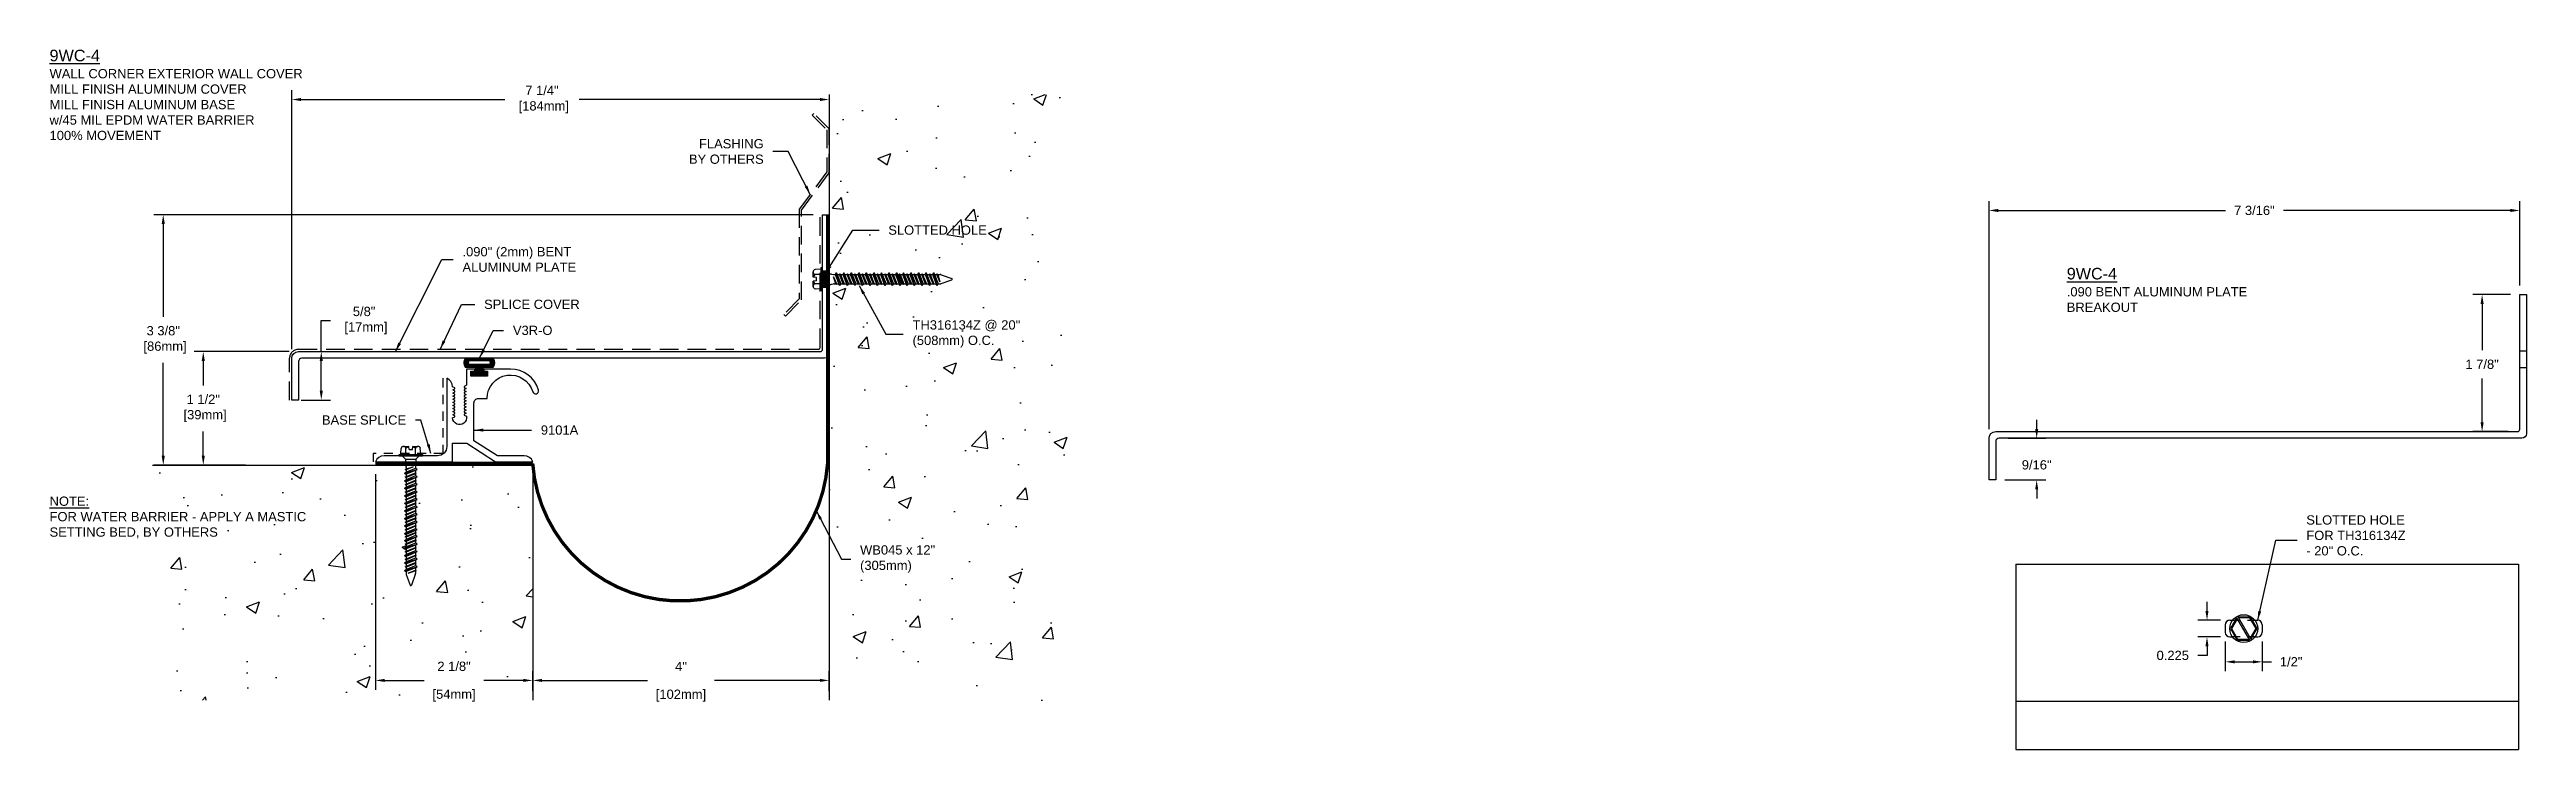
# Model space of a CAD drawing. Header units: inches. Extents: x 0.9 to 34.3, y 2.9 to 12.3.
import ezdxf

# ---------------------------------------------------------------- set-up
doc = ezdxf.new("R2010")
doc.units = ezdxf.units.IN
doc.header["$MEASUREMENT"] = 0
doc.linetypes.add('DASHED2', pattern=[0.375, 0.25, -0.125])
doc.linetypes.add('HIDDEN', pattern=[0.375, 0.25, -0.125])
for name, color, linetype in [('ANCHORS', 4, 'Continuous'), ('CONDITIONS', 1, 'Continuous'), ('DIMENSIONS', 3, 'Continuous'), ('FILLERS', 2, 'Continuous'), ('METALS', 7, 'Continuous'), ('TEXT', 2, 'Continuous')]:
    doc.layers.add(name, color=color, linetype=linetype)
doc.styles.add('ARIAL', font='arial.ttf')
doc.dimstyles.new('Arial', dxfattribs={"dimtxt": 0.125, "dimasz": 0.125, "dimexe": 0.125, "dimexo": 0.125, "dimgap": 0.125, "dimtad": 0, "dimtih": 1, "dimtoh": 1, "dimdec": 4, "dimzin": 3, "dimdsep": 46, "dimlunit": 4, "dimtxsty": 'ARIAL', "dimcen": 0.125, "dimadec": 0, "dimazin": 0, "dimtfac": 1, "dimtdec": 4, "dimtofl": 0, "dimtmove": 0, "dimatfit": 3, "dimfxl": 0, "dimfrac": 2, "dimtolj": 1, "dimtzin": 0, "dimarcsym": 0})

# ---------------------------------------------------------------- blocks, each defined once
blk = doc.blocks.new('TH-316134')
for p, q in [((-0.157, 0.019), (0.157, 0.019)), ((-0.157, 0), (-0.157, 0.019)), ((-0.157, 0), (0.157, 0)), ((-0.135, 0.029), (-0.129, 0.1)), ((-0.115, 0), (-0.07, -0.045)), ((-0.097, 0.127), (-0.027, 0.127)), ((-0.065, 0.019), (-0.065, 0.1)), ((-0.023, 0.083), (-0.027, 0.127)), ((-0.023, 0.083), (0.023, 0.083)), ((0.023, 0.083), (0.027, 0.127)), ((0.027, 0.127), (0.097, 0.127)), ((0.064, 0.019), (0.064, 0.1)), ((0.115, 0), (0.07, -0.045)), ((0.135, 0.029), (0.129, 0.1)), ((0.157, 0.019), (0.157, 0)), ((-0.086, -0.234), (0.086, -0.184)), ((-0.086, -0.234), (-0.062, -0.221)), ((-0.086, -0.234), (-0.062, -0.247)), ((-0.086, -0.336), (0.086, -0.285)), ((-0.086, -0.336), (-0.062, -0.323)), ((-0.074, -0.184), (0.032, -0.147)), ((-0.074, -0.184), (-0.062, -0.177)), ((-0.074, -0.184), (-0.062, -0.19)), ((-0.074, -0.285), (0.074, -0.234)), ((-0.074, -0.285), (-0.062, -0.279)), ((-0.074, -0.285), (-0.062, -0.291)), ((-0.07, -0.045), (0.07, -0.045)), ((-0.07, -0.045), (-0.07, -0.112)), ((-0.069, -0.122), (-0.063, -0.148)), ((0.032, -0.147), (-0.062, -0.19)), ((-0.062, -0.177), (0.032, -0.147)), ((-0.062, -0.157), (-0.062, -0.177)), ((0.062, -0.171), (-0.062, -0.221)), ((-0.062, -0.19), (-0.062, -0.221)), ((0.062, -0.197), (-0.062, -0.247)), ((-0.062, -0.279), (0.062, -0.228)), ((0.062, -0.241), (-0.062, -0.291)), ((-0.062, -0.247), (-0.062, -0.279)), ((0.062, -0.272), (-0.062, -0.323)), ((-0.062, -0.291), (-0.062, -0.323)), ((0.062, -0.298), (-0.062, -0.349)), ((-0.062, -0.381), (0.062, -0.33)), ((0.062, -0.157), (0.062, -0.171)), ((0.086, -0.184), (0.062, -0.171)), ((0.086, -0.184), (0.062, -0.197)), ((0.062, -0.197), (0.062, -0.228)), ((0.074, -0.234), (0.062, -0.228)), ((0.074, -0.234), (0.062, -0.241)), ((0.062, -0.241), (0.062, -0.272)), ((0.086, -0.285), (0.062, -0.272)), ((0.086, -0.285), (0.062, -0.298)), ((0.062, -0.298), (0.062, -0.33)), ((0.074, -0.336), (0.062, -0.33)), ((0.069, -0.122), (0.063, -0.148)), ((0.07, -0.045), (0.07, -0.112)), ((-0.086, -0.336), (-0.062, -0.349)), ((-0.086, -0.437), (0.086, -0.387)), ((-0.086, -0.437), (-0.062, -0.425)), ((-0.086, -0.437), (-0.062, -0.45)), ((-0.086, -0.539), (0.086, -0.488)), ((-0.086, -0.539), (-0.062, -0.526)), ((-0.086, -0.539), (-0.062, -0.552)), ((-0.086, -0.641), (0.086, -0.59)), ((-0.086, -0.641), (-0.062, -0.628)), ((-0.086, -0.641), (-0.062, -0.654)), ((-0.074, -0.387), (0.074, -0.336)), ((-0.074, -0.387), (-0.062, -0.381)), ((-0.074, -0.387), (-0.062, -0.393)), ((-0.074, -0.488), (0.074, -0.437)), ((-0.074, -0.488), (-0.062, -0.482)), ((-0.074, -0.488), (-0.062, -0.494)), ((-0.074, -0.59), (0.074, -0.539)), ((-0.074, -0.59), (-0.062, -0.584)), ((-0.074, -0.59), (-0.062, -0.596)), ((-0.074, -0.691), (0.074, -0.641)), ((0.062, -0.342), (-0.062, -0.393)), ((-0.062, -0.349), (-0.062, -0.381)), ((0.062, -0.374), (-0.062, -0.425)), ((-0.062, -0.393), (-0.062, -0.425)), ((0.062, -0.4), (-0.062, -0.45)), ((-0.062, -0.482), (0.062, -0.431)), ((0.062, -0.444), (-0.062, -0.494)), ((-0.062, -0.45), (-0.062, -0.482)), ((0.062, -0.475), (-0.062, -0.526)), ((-0.062, -0.494), (-0.062, -0.526)), ((0.062, -0.501), (-0.062, -0.552)), ((-0.062, -0.584), (0.062, -0.533)), ((0.062, -0.545), (-0.062, -0.596)), ((-0.062, -0.552), (-0.062, -0.584)), ((0.062, -0.577), (-0.062, -0.628)), ((-0.062, -0.596), (-0.062, -0.628)), ((0.062, -0.603), (-0.062, -0.654)), ((-0.062, -0.685), (0.062, -0.634)), ((0.062, -0.647), (-0.062, -0.698)), ((-0.062, -0.654), (-0.062, -0.685)), ((0.074, -0.336), (0.062, -0.342)), ((0.062, -0.342), (0.062, -0.374)), ((0.086, -0.387), (0.062, -0.374)), ((0.086, -0.387), (0.062, -0.4)), ((0.062, -0.4), (0.062, -0.431)), ((0.074, -0.437), (0.062, -0.431)), ((0.074, -0.437), (0.062, -0.444)), ((0.062, -0.444), (0.062, -0.475)), ((0.086, -0.488), (0.062, -0.475)), ((0.086, -0.488), (0.062, -0.501)), ((0.062, -0.501), (0.062, -0.533)), ((0.074, -0.539), (0.062, -0.533)), ((0.074, -0.539), (0.062, -0.545)), ((0.062, -0.545), (0.062, -0.577)), ((0.086, -0.59), (0.062, -0.577)), ((0.086, -0.59), (0.062, -0.603)), ((0.062, -0.603), (0.062, -0.634)), ((0.074, -0.641), (0.062, -0.634)), ((0.074, -0.641), (0.062, -0.647)), ((0.062, -0.647), (0.062, -0.678)), ((-0.086, -0.742), (0.086, -0.691)), ((-0.086, -0.742), (-0.062, -0.729)), ((-0.086, -0.742), (-0.062, -0.755)), ((-0.086, -0.844), (0.086, -0.793)), ((-0.086, -0.844), (-0.062, -0.831)), ((-0.086, -0.844), (-0.062, -0.857)), ((-0.086, -0.945), (0.086, -0.895)), ((-0.086, -0.945), (-0.062, -0.932)), ((-0.086, -0.945), (-0.062, -0.958)), ((-0.086, -1.047), (0.086, -0.996)), ((-0.074, -0.691), (-0.062, -0.685)), ((-0.074, -0.691), (-0.062, -0.698)), ((-0.074, -0.793), (0.074, -0.742)), ((-0.074, -0.793), (-0.062, -0.787)), ((-0.074, -0.793), (-0.062, -0.799)), ((-0.074, -0.895), (0.074, -0.844)), ((-0.074, -0.895), (-0.062, -0.888)), ((-0.074, -0.895), (-0.062, -0.901)), ((-0.074, -0.996), (0.074, -0.945)), ((-0.074, -0.996), (-0.062, -0.99)), ((-0.074, -0.996), (-0.062, -1.002)), ((0.062, -0.678), (-0.062, -0.729)), ((-0.062, -0.698), (-0.062, -0.729)), ((0.062, -0.704), (-0.062, -0.755)), ((-0.062, -0.787), (0.062, -0.736)), ((0.062, -0.748), (-0.062, -0.799)), ((-0.062, -0.755), (-0.062, -0.787)), ((0.062, -0.78), (-0.062, -0.831)), ((-0.062, -0.799), (-0.062, -0.831)), ((0.062, -0.806), (-0.062, -0.857)), ((-0.062, -0.888), (0.062, -0.838)), ((0.062, -0.85), (-0.062, -0.901)), ((-0.062, -0.857), (-0.062, -0.888)), ((0.062, -0.882), (-0.062, -0.932)), ((-0.062, -0.901), (-0.062, -0.932)), ((0.062, -0.907), (-0.062, -0.958)), ((-0.062, -0.99), (0.062, -0.939)), ((0.062, -0.951), (-0.062, -1.002)), ((-0.062, -0.958), (-0.062, -0.99)), ((0.062, -0.983), (-0.062, -1.034)), ((-0.062, -1.002), (-0.062, -1.034)), ((0.086, -0.691), (0.062, -0.678)), ((0.086, -0.691), (0.062, -0.704)), ((0.062, -0.704), (0.062, -0.736)), ((0.074, -0.742), (0.062, -0.736)), ((0.074, -0.742), (0.062, -0.748)), ((0.062, -0.748), (0.062, -0.78)), ((0.086, -0.793), (0.062, -0.78)), ((0.086, -0.793), (0.062, -0.806)), ((0.062, -0.806), (0.062, -0.838)), ((0.074, -0.844), (0.062, -0.838)), ((0.074, -0.844), (0.062, -0.85)), ((0.062, -0.85), (0.062, -0.882)), ((0.086, -0.895), (0.062, -0.882)), ((0.086, -0.895), (0.062, -0.907)), ((0.062, -0.907), (0.062, -0.939)), ((0.074, -0.945), (0.062, -0.939)), ((0.074, -0.945), (0.062, -0.951)), ((0.062, -0.951), (0.062, -0.983)), ((0.086, -0.996), (0.062, -0.983)), ((0.086, -0.996), (0.062, -1.009)), ((0.062, -1.001), (0.062, -1.033)), ((-0.086, -1.047), (-0.062, -1.034)), ((-0.086, -1.047), (-0.062, -1.06)), ((-0.086, -1.141), (0.086, -1.09)), ((-0.086, -1.141), (-0.062, -1.128)), ((-0.086, -1.141), (-0.062, -1.154)), ((-0.086, -1.242), (0.086, -1.191)), ((-0.086, -1.242), (-0.062, -1.229)), ((-0.086, -1.242), (-0.062, -1.255)), ((-0.086, -1.344), (0.086, -1.293)), ((-0.086, -1.344), (-0.062, -1.331)), ((-0.074, -1.09), (0.074, -1.039)), ((-0.074, -1.09), (-0.062, -1.084)), ((-0.074, -1.09), (-0.062, -1.096)), ((-0.074, -1.191), (0.074, -1.141)), ((-0.074, -1.191), (-0.062, -1.185)), ((-0.074, -1.191), (-0.062, -1.198)), ((-0.074, -1.293), (0.074, -1.242)), ((-0.074, -1.293), (-0.062, -1.287)), ((-0.074, -1.293), (-0.062, -1.299)), ((0.062, -1.009), (-0.062, -1.06)), ((-0.062, -1.084), (0.062, -1.033)), ((0.062, -1.045), (-0.062, -1.096)), ((-0.062, -1.052), (-0.062, -1.084)), ((0.062, -1.077), (-0.062, -1.128)), ((-0.062, -1.096), (-0.062, -1.128)), ((0.062, -1.103), (-0.062, -1.154)), ((-0.062, -1.185), (0.062, -1.134)), ((0.062, -1.147), (-0.062, -1.198)), ((-0.062, -1.154), (-0.062, -1.185)), ((0.062, -1.178), (-0.062, -1.229)), ((-0.062, -1.198), (-0.062, -1.229)), ((0.062, -1.204), (-0.062, -1.255)), ((-0.062, -1.287), (0.062, -1.236)), ((0.062, -1.248), (-0.062, -1.299)), ((-0.062, -1.255), (-0.062, -1.287)), ((0.062, -1.28), (-0.062, -1.331)), ((-0.062, -1.299), (-0.062, -1.331)), ((0.062, -1.306), (-0.062, -1.357)), ((0.074, -1.039), (0.062, -1.033)), ((0.074, -1.039), (0.062, -1.045)), ((0.062, -1.045), (0.062, -1.077)), ((0.086, -1.09), (0.062, -1.077)), ((0.086, -1.09), (0.062, -1.103)), ((0.062, -1.103), (0.062, -1.134)), ((0.074, -1.141), (0.062, -1.134)), ((0.074, -1.141), (0.062, -1.147)), ((0.062, -1.147), (0.062, -1.178)), ((0.086, -1.191), (0.062, -1.178)), ((0.086, -1.191), (0.062, -1.204)), ((0.062, -1.204), (0.062, -1.236)), ((0.074, -1.242), (0.062, -1.236)), ((0.074, -1.242), (0.062, -1.248)), ((0.062, -1.248), (0.062, -1.28)), ((0.086, -1.293), (0.062, -1.28)), ((0.086, -1.293), (0.062, -1.306)), ((0.062, -1.306), (0.062, -1.338)), ((-0.086, -1.344), (-0.062, -1.357)), ((-0.086, -1.445), (0.086, -1.395)), ((-0.086, -1.445), (-0.062, -1.432)), ((-0.086, -1.445), (-0.062, -1.458)), ((-0.086, -1.547), (0.086, -1.496)), ((-0.086, -1.547), (-0.062, -1.534)), ((-0.086, -1.547), (-0.062, -1.56)), ((-0.074, -1.395), (0.074, -1.344)), ((-0.074, -1.395), (-0.062, -1.388)), ((-0.074, -1.395), (-0.062, -1.401)), ((-0.074, -1.496), (0.074, -1.445)), ((-0.074, -1.496), (-0.062, -1.49)), ((-0.074, -1.496), (-0.062, -1.502)), ((-0.062, -1.388), (0.062, -1.338)), ((0.062, -1.35), (-0.062, -1.401)), ((-0.062, -1.357), (-0.062, -1.388)), ((0.062, -1.382), (-0.062, -1.432)), ((-0.062, -1.401), (-0.062, -1.432)), ((0.062, -1.407), (-0.062, -1.458)), ((-0.062, -1.49), (0.062, -1.439)), ((0.062, -1.451), (-0.062, -1.502)), ((-0.062, -1.458), (-0.062, -1.49)), ((0.062, -1.483), (-0.062, -1.534)), ((-0.062, -1.502), (-0.062, -1.534)), ((0.062, -1.509), (-0.062, -1.56)), ((-0.062, -1.56), (-0.062, -1.586)), ((-0.06, -1.601), (-0.01, -1.744)), ((-0.034, -1.584), (0.062, -1.541)), ((-0.034, -1.584), (0.074, -1.547)), ((0.062, -1.553), (-0.034, -1.584)), ((0.06, -1.601), (0.01, -1.744)), ((0.074, -1.344), (0.062, -1.338)), ((0.074, -1.344), (0.062, -1.35)), ((0.062, -1.35), (0.062, -1.382)), ((0.086, -1.395), (0.062, -1.382)), ((0.086, -1.395), (0.062, -1.407)), ((0.062, -1.407), (0.062, -1.439)), ((0.074, -1.445), (0.062, -1.439)), ((0.074, -1.445), (0.062, -1.451)), ((0.062, -1.451), (0.062, -1.483)), ((0.086, -1.496), (0.062, -1.483)), ((0.086, -1.496), (0.062, -1.509)), ((0.062, -1.509), (0.062, -1.541)), ((0.074, -1.547), (0.062, -1.541)), ((0.074, -1.547), (0.062, -1.553)), ((0.062, -1.553), (0.062, -1.586))]:
    blk.add_line(p, q)
for centre, radius, start, end in [((-0.146, 0.03), 0.0112, 270, 355), ((-0.097, 0.095), 0.0327, 9.285, 170.715), ((0, 0.038), 0.0896, 107.4215, 136.0407), ((0, 0.038), 0.0896, 43.9593, 72.5785), ((0.097, 0.095), 0.0327, 9.285, 170.715), ((0.146, 0.03), 0.0112, 185, 270), ((-0.023, -0.112), 0.0465, 180, 191.9357), ((-0.109, -0.157), 0.0465, 0, 11.9357), ((0.109, -0.157), 0.0465, 168.0643, 180), ((0.023, -0.112), 0.0465, 348.0643, 0), ((-0.016, -1.586), 0.0465, 180, 199.3058), ((0.016, -1.586), 0.0465, 340.6942, 0), ((0, -1.739), 0.0106, 204.1001, 335.8999)]:
    blk.add_arc(centre, radius, start, end)
blk = doc.blocks.new('TH316134')
blk.add_blockref('TH-316134', (0, 0))
blk = doc.blocks.new('*D3')
at = {"layer": 'Defpoints', "color": 0}
for p in [(4.269, 8.25), (2.985, 6.72), (3.679, 6.72)]:
    blk.add_point(p, dxfattribs=at)
at = {"layer": 'DIMENSIONS', "color": 0, "lineweight": -2}
for p, q in [((4.144, 8.25), (2.86, 8.25)), ((2.985, 8.125), (2.985, 7.795)), ((2.985, 6.845), (2.985, 7.174)), ((3.554, 6.72), (2.86, 6.72))]:
    blk.add_line(p, q, dxfattribs=at)
at = {"layer": 'DIMENSIONS', "color": 0}
for points in [[(2.964, 8.125), (3.006, 8.125), (2.985, 8.25)], [(2.964, 6.845), (3.006, 6.845), (2.985, 6.72)]]:
    blk.add_solid(points, dxfattribs=at)
at = {"layer": 'DIMENSIONS', "color": 0, "insert": (2.985, 7.485), "char_height": 0.125, "attachment_point": 5, "style": 'ARIAL'}
blk.add_mtext('\\A1;1 1/2"\\P [39mm]', dxfattribs=at)
blk = doc.blocks.new('*D4')
at = {"layer": 'Defpoints', "color": 0}
for p in [(5.307, 6.72), (7.429, 3.815), (7.429, 3.547)]:
    blk.add_point(p, dxfattribs=at)
at = {"layer": 'DIMENSIONS', "color": 0, "lineweight": -2}
for p, q in [((5.307, 6.595), (5.307, 3.69)), ((5.432, 3.815), (5.963, 3.815)), ((7.304, 3.815), (6.772, 3.815)), ((7.429, 3.672), (7.429, 3.94))]:
    blk.add_line(p, q, dxfattribs=at)
at = {"layer": 'DIMENSIONS', "color": 0}
for points in [[(5.432, 3.836), (5.432, 3.795), (5.307, 3.815)], [(7.304, 3.836), (7.304, 3.795), (7.429, 3.815)]]:
    blk.add_solid(points, dxfattribs=at)
at = {"layer": 'DIMENSIONS', "color": 0, "char_height": 0.125, "attachment_point": 5, "style": 'ARIAL'}
for s, insert in [('\\A1;2 1/8"', (6.368, 4.005)), ('\\A1;[54mm]', (6.368, 3.611))]:
    blk.add_mtext(s, dxfattribs=dict(at, insert=insert))
blk = doc.blocks.new('*D5')
at = {"layer": 'Defpoints', "color": 0}
for p in [(4.269, 8.25), (4.179, 7.597), (4.577, 7.597)]:
    blk.add_point(p, dxfattribs=at)
at = {"layer": 'DIMENSIONS', "color": 0, "lineweight": -2}
for p, q in [((4.577, 8.25), (4.577, 8.669)), ((4.577, 8.669), (4.702, 8.669)), ((4.394, 8.25), (4.702, 8.25)), ((4.577, 7.722), (4.577, 8.125)), ((4.304, 7.597), (4.702, 7.597))]:
    blk.add_line(p, q, dxfattribs=at)
at = {"layer": 'DIMENSIONS', "color": 0}
for points in [[(4.556, 8.125), (4.598, 8.125), (4.577, 8.25)], [(4.556, 7.722), (4.598, 7.722), (4.577, 7.597)]]:
    blk.add_solid(points, dxfattribs=at)
at = {"layer": 'DIMENSIONS', "color": 0, "insert": (5.155, 8.669), "char_height": 0.125, "attachment_point": 5, "style": 'ARIAL'}
blk.add_mtext('\\A1;5/8"\\P [17mm]', dxfattribs=at)
blk = doc.blocks.new('*D6')
at = {"layer": 'Defpoints', "color": 0}
for p in [(11.429, 3.815), (7.429, 3.547), (11.429, 3.547)]:
    blk.add_point(p, dxfattribs=at)
at = {"layer": 'DIMENSIONS', "color": 0, "lineweight": -2}
for p, q in [((7.429, 3.672), (7.429, 3.94)), ((7.554, 3.815), (8.976, 3.815)), ((11.304, 3.815), (9.882, 3.815)), ((11.429, 3.672), (11.429, 3.94))]:
    blk.add_line(p, q, dxfattribs=at)
at = {"layer": 'DIMENSIONS', "color": 0}
for points in [[(7.554, 3.836), (7.554, 3.795), (7.429, 3.815)], [(11.304, 3.836), (11.304, 3.795), (11.429, 3.815)]]:
    blk.add_solid(points, dxfattribs=at)
at = {"layer": 'DIMENSIONS', "color": 0, "char_height": 0.125, "attachment_point": 5, "style": 'ARIAL'}
for s, insert in [('\\A1;4"', (9.429, 4.003)), ('\\A1;[102mm]', (9.429, 3.61))]:
    blk.add_mtext(s, dxfattribs=dict(at, insert=insert))
blk = doc.blocks.new('*D7')
at = {"layer": 'Defpoints', "color": 0}
for p in [(11.429, 11.72), (11.429, 11.65), (4.179, 8.16)]:
    blk.add_point(p, dxfattribs=at)
at = {"layer": 'DIMENSIONS', "color": 0, "lineweight": -2}
for p, q in [((4.179, 8.285), (4.179, 11.775)), ((4.304, 11.65), (7.053, 11.65)), ((11.304, 11.65), (8.056, 11.65)), ((11.429, 11.595), (11.429, 11.525))]:
    blk.add_line(p, q, dxfattribs=at)
at = {"layer": 'DIMENSIONS', "color": 0}
for points in [[(4.304, 11.671), (4.304, 11.63), (4.179, 11.65)], [(11.304, 11.671), (11.304, 11.63), (11.429, 11.65)]]:
    blk.add_solid(points, dxfattribs=at)
at = {"layer": 'DIMENSIONS', "color": 0, "insert": (7.554, 11.65), "char_height": 0.125, "attachment_point": 5, "style": 'ARIAL'}
blk.add_mtext('\\A1;7 1/4"\\P [184mm]', dxfattribs=at)
blk = doc.blocks.new('9101a')
blk.add_lwpolyline([(-0.925, 0.836), (-0.897, 0.822), (-0.925, 0.807), (-0.925, 0.795), (-0.897, 0.78), (-0.925, 0.766), (-0.925, 0.753), (-0.897, 0.739), (-0.925, 0.724), (-0.925, 0.711), (-0.897, 0.697), (-0.925, 0.682), (-0.925, 0.67), (-0.897, 0.655), (-0.925, 0.641), (-0.925, 0.628), (-0.895, 0.613, -1.093785), (-1.08, 0.591), (-1.049, 0.607), (-1.049, 0.62), (-1.077, 0.634), (-1.049, 0.649), (-1.049, 0.661), (-1.077, 0.676), (-1.049, 0.691), (-1.049, 0.703), (-1.077, 0.718), (-1.049, 0.732), (-1.049, 0.745), (-1.077, 0.759), (-1.049, 0.774), (-1.049, 0.786), (-1.077, 0.801), (-1.049, 0.816), (-1.049, 0.828), (-1.077, 0.843), (-1.049, 0.857), (-1.049, 0.87), (-1.077, 0.884), (-1.049, 0.899), (-1.049, 0.911), (-1.077, 0.926), (-1.049, 0.941), (-1.049, 0.953), (-1.077, 0.968), (-1.049, 0.982), (-1.049, 0.995), (-1.08, 1.011, 0.304337), (-1.16, 1.125), (-1.16, 0.205, -0.414214), (-1.285, 0.08), (-2.006, 0.08, 0.310805), (-2.123, 0), (-1.08, 0), (-1.08, 0.25), (-0.89, 0.25), (-0.5, 0), (0, 0, 0.306943), (-0.115, 0.08), (-0.477, 0.08), (-0.793, 0.283), (-0.793, 0.792, -0.414214), (-0.731, 0.854), (-0.616, 0.854, -0.865696), (0.001, 0.944, 1), (0.078, 0.966, 0.330951), (-0.301, 1.25), (-0.658, 1.25), (-0.658, 1.22), (-0.608, 1.22), (-0.608, 1.152), (-0.833, 1.152), (-0.833, 1.22), (-0.783, 1.22), (-0.783, 1.25), (-0.893, 1.25), (-0.893, 1.032), (-0.925, 1.016), (-0.925, 1.003), (-0.897, 0.989), (-0.925, 0.974), (-0.925, 0.961), (-0.897, 0.947), (-0.925, 0.932), (-0.925, 0.92), (-0.897, 0.905), (-0.925, 0.891), (-0.925, 0.878), (-0.897, 0.864), (-0.925, 0.849)], format="xyb", close=True)
blk = doc.blocks.new('V3Rb')
h = blk.add_hatch()
h.set_pattern_fill('NET', color=256, scale=0.1, angle=45, style=0)
h.set_pattern_definition([(45, (-6.708764, -7.902333), (-0.008838835, 0.008838835), []), (135, (-6.708764, -7.902333), (-0.008838835, -0.008838835), [])])
h.paths.add_polyline_path([(0.189, 0.227), (-0.189, 0.227, 0.336159), (-0.189, 0.11), (-0.053, 0.11), (-0.053, 0.035), (-0.108, 0.035), (-0.108, 0), (0.108, 0), (0.108, 0.035), (0.052, 0.035), (0.052, 0.11), (0.15, 0.11), (0.189, 0.11, 0.336159)])
h.paths.add_polyline_path([(0.136, 0.142), (-0.136, 0.142, -0.325717), (-0.136, 0.196), (0.136, 0.196, -0.325717)], flags=16)
blk.add_lwpolyline([(0.189, 0.11, 0.336159), (0.189, 0.227), (-0.189, 0.227, 0.336159), (-0.189, 0.11), (-0.053, 0.11), (-0.053, 0.035), (-0.108, 0.035), (-0.108, 0), (0.108, 0), (0.108, 0.035), (0.052, 0.035), (0.052, 0.11), (0.189, 0.11)], format="xyb")
blk.add_lwpolyline([(0.136, 0.196, -0.325717), (0.136, 0.142), (-0.136, 0.142, -0.325717), (-0.136, 0.196)], format="xyb", close=True)
blk = doc.blocks.new('*D9')
at = {"layer": 'Defpoints', "color": 0}
for p in [(2.445, 10.097), (11.339, 10.097), (3.679, 6.72)]:
    blk.add_point(p, dxfattribs=at)
at = {"layer": 'DIMENSIONS', "color": 0, "lineweight": -2}
for p, q in [((11.214, 10.097), (2.32, 10.097)), ((2.445, 9.972), (2.445, 8.719)), ((2.445, 6.845), (2.445, 8.098)), ((3.554, 6.72), (2.32, 6.72))]:
    blk.add_line(p, q, dxfattribs=at)
at = {"layer": 'DIMENSIONS', "color": 0}
for points in [[(2.424, 9.972), (2.466, 9.972), (2.445, 10.097)], [(2.424, 6.845), (2.466, 6.845), (2.445, 6.72)]]:
    blk.add_solid(points, dxfattribs=at)
at = {"layer": 'DIMENSIONS', "color": 0, "insert": (2.445, 8.409), "char_height": 0.125, "attachment_point": 5, "style": 'ARIAL'}
blk.add_mtext('\\A1;3 3/8"\\P [86mm]', dxfattribs=at)
blk = doc.blocks.new('*D10')
at = {"layer": 'Defpoints', "color": 0}
for p in [(27.075, 10.154), (34.235, 9.019), (27.075, 7.081)]:
    blk.add_point(p, dxfattribs=at)
at = {"layer": 'DIMENSIONS', "color": 0, "lineweight": -2}
for p, q in [((27.075, 7.206), (27.075, 10.279)), ((27.2, 10.154), (30.265, 10.154)), ((34.11, 10.154), (31.046, 10.154)), ((34.235, 9.144), (34.235, 10.279))]:
    blk.add_line(p, q, dxfattribs=at)
at = {"layer": 'DIMENSIONS', "color": 0}
for points in [[(27.2, 10.175), (27.2, 10.133), (27.075, 10.154)], [(34.11, 10.175), (34.11, 10.133), (34.235, 10.154)]]:
    blk.add_solid(points, dxfattribs=at)
at = {"layer": 'DIMENSIONS', "color": 0, "insert": (30.655, 10.154), "char_height": 0.125, "attachment_point": 5, "style": 'ARIAL'}
blk.add_mtext('\\A1;7 3/16"', dxfattribs=at)
blk = doc.blocks.new('*D11')
at = {"layer": 'Defpoints', "color": 0}
for p in [(27.21, 7.081), (27.718, 7.081), (27.165, 6.519)]:
    blk.add_point(p, dxfattribs=at)
at = {"layer": 'DIMENSIONS', "color": 0, "lineweight": -2}
for p, q in [((27.335, 7.081), (27.843, 7.081)), ((27.718, 7.206), (27.718, 7.331)), ((27.29, 6.519), (27.843, 6.519)), ((27.718, 6.394), (27.718, 6.269))]:
    blk.add_line(p, q, dxfattribs=at)
at = {"layer": 'DIMENSIONS', "color": 0}
for points in [[(27.698, 7.206), (27.739, 7.206), (27.718, 7.081)], [(27.698, 6.394), (27.739, 6.394), (27.718, 6.519)]]:
    blk.add_solid(points, dxfattribs=at)
at = {"layer": 'DIMENSIONS', "color": 0, "insert": (27.718, 6.722), "char_height": 0.125, "attachment_point": 5, "style": 'ARIAL'}
blk.add_mtext('\\A1;9/16"', dxfattribs=at)
blk = doc.blocks.new('*D12')
at = {"layer": 'Defpoints', "color": 0}
for p in [(34.235, 9.019), (33.727, 7.171), (34.204, 7.171)]:
    blk.add_point(p, dxfattribs=at)
at = {"layer": 'DIMENSIONS', "color": 0, "lineweight": -2}
for p, q in [((34.11, 9.019), (33.602, 9.019)), ((33.727, 8.894), (33.727, 8.268)), ((33.727, 7.296), (33.727, 7.889)), ((34.079, 7.171), (33.602, 7.171))]:
    blk.add_line(p, q, dxfattribs=at)
at = {"layer": 'DIMENSIONS', "color": 0}
for points in [[(33.706, 8.894), (33.748, 8.894), (33.727, 9.019)], [(33.706, 7.296), (33.748, 7.296), (33.727, 7.171)]]:
    blk.add_solid(points, dxfattribs=at)
at = {"layer": 'DIMENSIONS', "color": 0, "insert": (33.727, 8.079), "char_height": 0.125, "attachment_point": 5, "style": 'ARIAL'}
blk.add_mtext('\\A1;1 7/8"', dxfattribs=at)
blk = doc.blocks.new('*D19')
at = {"layer": 'Defpoints', "color": 0}
for p in [(30.262, 4.464), (30.762, 4.464), (30.762, 4.066)]:
    blk.add_point(p, dxfattribs=at)
at = {"layer": 'DIMENSIONS', "color": 0, "lineweight": -2}
for p, q in [((30.262, 4.339), (30.262, 3.941)), ((30.387, 4.066), (30.637, 4.066)), ((30.762, 4.339), (30.762, 3.941)), ((30.762, 4.066), (30.887, 4.066))]:
    blk.add_line(p, q, dxfattribs=at)
at = {"layer": 'DIMENSIONS', "color": 0}
for points in [[(30.387, 4.086), (30.387, 4.045), (30.262, 4.066)], [(30.637, 4.086), (30.637, 4.045), (30.762, 4.066)]]:
    blk.add_solid(points, dxfattribs=at)
at = {"layer": 'DIMENSIONS', "color": 0, "insert": (31.151, 4.066), "char_height": 0.125, "attachment_point": 5, "style": 'ARIAL'}
blk.add_mtext('\\A1;1/2"', dxfattribs=at)
blk = doc.blocks.new('*D20')
at = {"layer": 'Defpoints', "color": 0}
for p in [(30.016, 4.402), (30.325, 4.627), (30.325, 4.402)]:
    blk.add_point(p, dxfattribs=at)
at = {"layer": 'DIMENSIONS', "color": 0, "lineweight": -2}
for p, q in [((30.016, 4.752), (30.016, 4.877)), ((30.2, 4.627), (29.891, 4.627)), ((30.2, 4.402), (29.891, 4.402)), ((30.016, 4.152), (29.891, 4.152)), ((30.016, 4.277), (30.016, 4.152))]:
    blk.add_line(p, q, dxfattribs=at)
at = {"layer": 'DIMENSIONS', "color": 0}
for points in [[(29.995, 4.752), (30.036, 4.752), (30.016, 4.627)], [(29.995, 4.277), (30.036, 4.277), (30.016, 4.402)]]:
    blk.add_solid(points, dxfattribs=at)
at = {"layer": 'DIMENSIONS', "color": 0, "insert": (29.554, 4.152), "char_height": 0.125, "attachment_point": 5, "style": 'ARIAL'}
blk.add_mtext('\\A1;0.225', dxfattribs=at)
blk = doc.blocks.new('tapcon head')
for p, q in [((-0.097, 0.144), (0.076, -0.156)), ((-0.076, 0.156), (0.097, -0.144))]:
    blk.add_line(p, q)
for points in [[(-0.097, 0.144), (-0.18, 0), (-0.09, -0.156), (0.076, -0.156)], [(-0.09, 0.131), (-0.166, 0), (-0.083, -0.144), (0.069, -0.144)], [(0.097, -0.144), (0.18, 0), (0.09, 0.156), (-0.076, 0.156)], [(0.09, -0.131), (0.166, 0), (0.083, 0.144), (-0.069, 0.144)]]:
    blk.add_lwpolyline(points)
blk.add_circle((0, 0), 0.188)

msp = doc.modelspace()

# ---------------------------------------------------------------- hatches: boundary and pattern name
at = {"layer": 'CONDITIONS'}
h = msp.add_hatch(dxfattribs=at)
h.set_pattern_fill('AR-CONC', color=256, scale=0.25, style=0)
h.set_pattern_definition([(50, (1, 0), (1.79315, -0.15688), [0.1875, -2.0625]), (355, (1, 0), (-0.34688, 1.88048), [0.15, -1.65]), (100.451, (1.1494, -0.013), (1.44627, 1.7236), [0.15935, -1.75286]), (46.184, (1, 0.5), (2.6681, -0.4138), [0.28125, -3.09375]), (96.636, (1.2223, 0.4655), (2.33666, 2.4353), [0.23903, -2.6293]), (351.184, (1, 0.5), (2.33665, 2.4353), [0.225, -2.475]), (21, (1.25, 0.375), (1.49227, -1.00655), [0.1875, -2.0625]), (326, (1.25, 0.375), (0.60829, 1.81288), [0.15, -1.65]), (71.451, (1.3744, 0.2911), (2.10056, 0.80633), [0.15935, -1.75286]), (37.5, (1, 0), (0.0304, 0.832235), [0, -1.63, 0, -1.675, 0, -1.65625]), (7.5, (1, 0), (0.657674, 0.98603), [0, -0.955, 0, -1.5925, 0, -0.63125]), (327.5, (0.4425, 0), (1.334556, -0.056387), [0, -0.625, 0, -1.95, 0, -2.5875]), (317.5, (0.1925, 0), (1.457965, 0.25026), [0, -0.8125, 0, -1.295, 0, -1.8375])])
h.paths.add_polyline_path([(14.65945, 11.71983), (11.42928, 11.71983), (11.42928, 9.29327), (11.44196, 9.29059, 0.05212645), (11.45157, 9.28958), (11.46495, 9.28958), (11.47787, 9.31358), (11.49079, 9.28958), (11.52249, 9.28958), (11.52865, 9.30103), (11.53481, 9.28958), (11.56651, 9.28958), (11.57943, 9.31358), (11.59236, 9.28958), (11.62405, 9.28958), (11.63021, 9.30103), (11.63638, 9.28958), (11.66807, 9.28958), (11.681, 9.31358), (11.69392, 9.28958), (11.72561, 9.28958), (11.73178, 9.30103), (11.73794, 9.28958), (11.76963, 9.28958), (11.78256, 9.31358), (11.79548, 9.28958), (11.82718, 9.28958), (11.83334, 9.30103), (11.8395, 9.28958), (11.8712, 9.28958), (11.88412, 9.31358), (11.89704, 9.28958), (11.92874, 9.28958), (11.9349, 9.30103), (11.94106, 9.28958), (11.97276, 9.28958), (11.98568, 9.31358), (11.99861, 9.28958), (12.0303, 9.28958), (12.03646, 9.30103), (12.04263, 9.28958), (12.07432, 9.28958), (12.08725, 9.31358), (12.10017, 9.28958), (12.13186, 9.28958), (12.13803, 9.30103), (12.14419, 9.28958), (12.17588, 9.28958), (12.18881, 9.31358), (12.20173, 9.28958), (12.23343, 9.28958), (12.23959, 9.30103), (12.24575, 9.28958), (12.27745, 9.28958), (12.29037, 9.31358), (12.30329, 9.28958), (12.32718, 9.28958), (12.33334, 9.30103), (12.3395, 9.28958), (12.3712, 9.28958), (12.38412, 9.31358), (12.39704, 9.28958), (12.42874, 9.28958), (12.4349, 9.30103), (12.44106, 9.28958), (12.47276, 9.28958), (12.48568, 9.31358), (12.49861, 9.28958), (12.5303, 9.28958), (12.53646, 9.30103), (12.54263, 9.28958), (12.57432, 9.28958), (12.58725, 9.31358), (12.60017, 9.28958), (12.63186, 9.28958), (12.63803, 9.30103), (12.64419, 9.28958), (12.67588, 9.28958), (12.68881, 9.31358), (12.70173, 9.28958), (12.73343, 9.28958), (12.73959, 9.30103), (12.74575, 9.28958), (12.77745, 9.28958), (12.79037, 9.31358), (12.80329, 9.28958), (12.83499, 9.28958), (12.84115, 9.30103), (12.84731, 9.28958), (12.88785, 9.28958), (13.03636, 9.23756, -0.77412328), (13.03636, 9.21711), (12.88785, 9.16508), (12.85408, 9.16508), (12.84115, 9.14108), (12.82823, 9.16508), (12.79653, 9.16508), (12.79037, 9.15364), (12.78421, 9.16508), (12.75251, 9.16508), (12.73959, 9.14108), (12.72666, 9.16508), (12.69497, 9.16508), (12.68881, 9.15364), (12.68264, 9.16508), (12.65095, 9.16508), (12.63803, 9.14108), (12.6251, 9.16508), (12.59341, 9.16508), (12.58725, 9.15364), (12.58108, 9.16508), (12.54939, 9.16508), (12.53646, 9.14108), (12.52354, 9.16508), (12.49185, 9.16508), (12.48568, 9.15364), (12.47952, 9.16508), (12.44783, 9.16508), (12.4349, 9.14108), (12.42198, 9.16508), (12.39028, 9.16508), (12.38412, 9.15364), (12.37796, 9.16508), (12.35408, 9.16508), (12.34115, 9.14108), (12.32823, 9.16508), (12.29653, 9.16508), (12.29037, 9.15364), (12.28421, 9.16508), (12.25251, 9.16508), (12.23959, 9.14108), (12.22666, 9.16508), (12.19497, 9.16508), (12.18881, 9.15364), (12.18264, 9.16508), (12.15095, 9.16508), (12.13803, 9.14108), (12.1251, 9.16508), (12.09341, 9.16508), (12.08725, 9.15364), (12.08108, 9.16508), (12.04939, 9.16508), (12.03646, 9.14108), (12.02354, 9.16508), (11.99185, 9.16508), (11.98568, 9.15364), (11.97952, 9.16508), (11.94783, 9.16508), (11.9349, 9.14108), (11.92198, 9.16508), (11.89028, 9.16508), (11.88412, 9.15364), (11.87796, 9.16508), (11.84626, 9.16508), (11.83334, 9.14108), (11.82041, 9.16508), (11.78872, 9.16508), (11.78256, 9.15364), (11.77639, 9.16508), (11.7447, 9.16508), (11.73178, 9.14108), (11.71885, 9.16508), (11.68716, 9.16508), (11.681, 9.15364), (11.67483, 9.16508), (11.64314, 9.16508), (11.63021, 9.14108), (11.61729, 9.16508), (11.5856, 9.16508), (11.57943, 9.15364), (11.57327, 9.16508), (11.54158, 9.16508), (11.52865, 9.14108), (11.51573, 9.16508), (11.48403, 9.16508), (11.47787, 9.15364), (11.47171, 9.16508), (11.45157, 9.16508, 0.05212645), (11.44196, 9.16408), (11.42928, 9.1614), (11.42928, 3.54691), (14.65945, 3.54691)])
h.paths.add_polyline_path([(12.14957, 9.9842), (13.52423, 9.9842), (13.52423, 9.79235), (12.14957, 9.79235)], flags=24)
h.paths.add_polyline_path([(12.44597, 3.60977), (12.9742, 3.60977), (12.9742, 3.79727), (12.44597, 3.79727)], flags=24)
h.paths.add_polyline_path([(12.52202, 8.70611), (13.91825, 8.70611), (13.91825, 8.26901), (12.52202, 8.26901)], flags=24)
h = msp.add_hatch(dxfattribs=at)
h.set_pattern_fill('AR-CONC', color=256, scale=0.25, style=0)
h.paths.add_polyline_path([(7.42928, 6.71983), (5.85368, 6.71983), (5.85368, 6.69787), (5.84719, 6.66714, 0.05212645), (5.84618, 6.65753), (5.84618, 6.64416), (5.87018, 6.63123), (5.84618, 6.61831), (5.84618, 6.58661), (5.85763, 6.58045), (5.84618, 6.57429), (5.84618, 6.54259), (5.87018, 6.52967), (5.84618, 6.51675), (5.84618, 6.48505), (5.85763, 6.47889), (5.84618, 6.47273), (5.84618, 6.44103), (5.87018, 6.42811), (5.84618, 6.41518), (5.84618, 6.38349), (5.85763, 6.37733), (5.84618, 6.37116), (5.84618, 6.33947), (5.87018, 6.32654), (5.84618, 6.31362), (5.84618, 6.28193), (5.85763, 6.27576), (5.84618, 6.2696), (5.84618, 6.23791), (5.87018, 6.22498), (5.84618, 6.21206), (5.84618, 6.18036), (5.85763, 6.1742), (5.84618, 6.16804), (5.84618, 6.13634), (5.87018, 6.12342), (5.84618, 6.1105), (5.84618, 6.0788), (5.85763, 6.07264), (5.84618, 6.06648), (5.84618, 6.03478), (5.87018, 6.02186), (5.84618, 6.00893), (5.84618, 5.97724), (5.85763, 5.97108), (5.84618, 5.96491), (5.84618, 5.93322), (5.87018, 5.92029), (5.84618, 5.90737), (5.84618, 5.87568), (5.85763, 5.86951), (5.84618, 5.86335), (5.84618, 5.83166), (5.87018, 5.81873), (5.84618, 5.80581), (5.84618, 5.78193), (5.85763, 5.77576), (5.84618, 5.7696), (5.84618, 5.73791), (5.87018, 5.72498), (5.84618, 5.71206), (5.84618, 5.68036), (5.85763, 5.6742), (5.84618, 5.66804), (5.84618, 5.63634), (5.87018, 5.62342), (5.84618, 5.6105), (5.84618, 5.5788), (5.85763, 5.57264), (5.84618, 5.56648), (5.84618, 5.53478), (5.87018, 5.52186), (5.84618, 5.50893), (5.84618, 5.47724), (5.85763, 5.47108), (5.84618, 5.46491), (5.84618, 5.43322), (5.87018, 5.42029), (5.84618, 5.40737), (5.84618, 5.37568), (5.85763, 5.36951), (5.84618, 5.36335), (5.84618, 5.33166), (5.87018, 5.31873), (5.84618, 5.30581), (5.84618, 5.27411), (5.85763, 5.26795), (5.84618, 5.26179), (5.84618, 5.22126), (5.79416, 5.07274, -0.77412328), (5.77371, 5.07274), (5.72168, 5.22126), (5.72168, 5.25503), (5.69768, 5.26795), (5.72168, 5.28088), (5.72168, 5.31257), (5.71024, 5.31873), (5.72168, 5.3249), (5.72168, 5.35659), (5.69768, 5.36951), (5.72168, 5.38244), (5.72168, 5.41413), (5.71024, 5.42029), (5.72168, 5.42646), (5.72168, 5.45815), (5.69768, 5.47108), (5.72168, 5.484), (5.72168, 5.51569), (5.71024, 5.52186), (5.72168, 5.52802), (5.72168, 5.55971), (5.69768, 5.57264), (5.72168, 5.58556), (5.72168, 5.61726), (5.71024, 5.62342), (5.72168, 5.62958), (5.72168, 5.66128), (5.69768, 5.6742), (5.72168, 5.68713), (5.72168, 5.71882), (5.71024, 5.72498), (5.72168, 5.73115), (5.72168, 5.75503), (5.69768, 5.76795), (5.72168, 5.78088), (5.72168, 5.81257), (5.71024, 5.81873), (5.72168, 5.8249), (5.72168, 5.85659), (5.69768, 5.86951), (5.72168, 5.88244), (5.72168, 5.91413), (5.71024, 5.92029), (5.72168, 5.92646), (5.72168, 5.95815), (5.69768, 5.97108), (5.72168, 5.984), (5.72168, 6.01569), (5.71024, 6.02186), (5.72168, 6.02802), (5.72168, 6.05971), (5.69768, 6.07264), (5.72168, 6.08556), (5.72168, 6.11726), (5.71024, 6.12342), (5.72168, 6.12958), (5.72168, 6.16128), (5.69768, 6.1742), (5.72168, 6.18713), (5.72168, 6.21882), (5.71024, 6.22498), (5.72168, 6.23115), (5.72168, 6.26284), (5.69768, 6.27576), (5.72168, 6.28869), (5.72168, 6.32038), (5.71024, 6.32654), (5.72168, 6.33271), (5.72168, 6.3644), (5.69768, 6.37733), (5.72168, 6.39025), (5.72168, 6.42194), (5.71024, 6.42811), (5.72168, 6.43427), (5.72168, 6.46596), (5.69768, 6.47889), (5.72168, 6.49181), (5.72168, 6.52351), (5.71024, 6.52967), (5.72168, 6.53583), (5.72168, 6.56753), (5.69768, 6.58045), (5.72168, 6.59338), (5.72168, 6.62507), (5.71024, 6.63123), (5.72168, 6.6374), (5.72168, 6.65753, 0.05212645), (5.72068, 6.66714), (5.71418, 6.69787), (5.71418, 6.71983), (2.2997, 6.71983), (2.2997, 3.54691), (7.42928, 3.54691)])
h.paths.add_polyline_path([(5.77371, 5.07274, 0.04186283), (5.77429, 5.07107)], flags=16)
h.paths.add_polyline_path([(6.10337, 4.01549), (6.63253, 4.01549), (6.63253, 3.6154), (6.10337, 3.6154)], flags=24)
at = {"layer": 'METALS'}
msp.add_hatch(color=256, dxfattribs=at).paths.add_polyline_path([(11.38428, 9.33964), (11.33928, 9.33964), (11.33928, 9.11503), (11.38428, 9.11503)])

# ---------------------------------------------------------------- linework, layer by layer
at = {"linetype": 'HIDDEN', "ltscale": 0.125}
for p, q in [((34.23538, 8.26123), (34.32538, 8.26123)), ((34.23538, 8.03623), (34.32538, 8.03623)), ((30.36205, 4.62652), (30.66205, 4.62652)), ((30.66205, 4.40152), (30.36205, 4.40152))]:
    msp.add_line(p, q, dxfattribs=at)
for p, q in [((27.43774, 5.38402), (34.21723, 5.38402)), ((27.43774, 5.38402), (27.43774, 2.88402)), ((34.21723, 5.38402), (34.21723, 2.88402)), ((30.26205, 4.56402), (30.26205, 4.46402)), ((30.32455, 4.62652), (30.36205, 4.62652)), ((30.32455, 4.40152), (30.36205, 4.40152)), ((30.66205, 4.62652), (30.69955, 4.62652)), ((30.66205, 4.40152), (30.69955, 4.40152)), ((30.76205, 4.56402), (30.76205, 4.46402)), ((27.43774, 3.53652), (34.21723, 3.53652)), ((27.43774, 2.88402), (34.21723, 2.88402))]:
    msp.add_line(p, q)
for centre, start, end in [((30.32455, 4.56402), 90, 180), ((30.32455, 4.46402), 180, 270), ((30.69955, 4.56402), 0, 90), ((30.69955, 4.46402), 270, 0)]:
    msp.add_arc(centre, 0.0625, start, end)
at = {"layer": 'CONDITIONS'}
msp.add_line((11.42928, 11.71983), (11.42928, 3.54691), dxfattribs=at)
at = {"layer": 'CONDITIONS', "linetype": 'DASHED2'}
msp.add_lwpolyline([(11.02415, 8.96002), (10.81638, 8.75224), (10.8383, 8.73032), (11.05515, 8.94718), (11.05515, 10.15983), (11.42928, 10.66424), (11.42928, 11.25575), (11.2215, 11.46353), (11.19958, 11.44161), (11.39828, 11.24291), (11.39828, 10.67448), (11.02415, 10.17007)], close=True, dxfattribs=at)
at = {"layer": 'CONDITIONS'}
msp.add_lwpolyline([(2.2997, 6.71983), (7.42928, 6.71983), (7.42928, 3.54691)], dxfattribs=at)
at = {"layer": 'FILLERS'}
msp.add_lwpolyline([(5.30662, 6.74233, 0.045, 0.045, 0), (7.42928, 6.74233, 0.045, 0.045, 0.93314862), (11.40678, 6.74233, 0.045, 0.045, 0), (11.40678, 10.09733, 0, 0, 0)], format="xyseb", dxfattribs=at)
at = {"layer": 'METALS', "linetype": 'DASHED2'}
msp.add_lwpolyline([(4.14803, 7.59733), (4.14803, 8.15983, -0.41421356), (4.26928, 8.28108), (11.27678, 8.28108, 0.41421356), (11.30803, 8.31233), (11.30803, 10.09733)], format="xyb", dxfattribs=at)
at = {"layer": 'METALS'}
for points in [[(4.17928, 7.59733), (4.17928, 8.15983, -0.41421356), (4.26928, 8.24983), (11.30803, 8.24983, 0.41421356), (11.33928, 8.28108), (11.33928, 10.09733), (11.42928, 10.09733), (11.42928, 8.22233, -0.41421356), (11.36678, 8.15983), (4.31428, 8.15983, 0.41421356), (4.26928, 8.11483), (4.26928, 7.59733)], [(27.07538, 6.51873), (27.07538, 7.08123, -0.41421356), (27.16538, 7.17123), (34.20413, 7.17123, 0.41421356), (34.23538, 7.20248), (34.23538, 9.01873), (34.32538, 9.01873), (34.32538, 7.14373, -0.41421356), (34.26288, 7.08123), (27.21038, 7.08123, 0.41421356), (27.16538, 7.03623), (27.16538, 6.51873)]]:
    msp.add_lwpolyline(points, format="xyb", close=True, dxfattribs=at)
msp.add_lwpolyline([(11.33928, 9.33964), (11.38428, 9.33964), (11.38428, 9.11503), (11.33928, 9.11503)], close=True, dxfattribs=at)
at = {"layer": 'METALS', "linetype": 'DASHED2', "ltscale": 0.5}
msp.add_lwpolyline([(6.21884, 7.89312), (6.21884, 6.87767), (5.27886, 6.87767), (5.27886, 6.76483)], dxfattribs=at)

# ---------------------------------------------------------------- block references
at = {"layer": 'ANCHORS', "rotation": 90}
msp.add_blockref('TH316134', (11.33928, 9.22733), dxfattribs=at)
at = {"layer": 'ANCHORS'}
for name, p in [('TH316134', (5.78393, 6.84483)), ('tapcon head', (30.51205, 4.51402))]:
    msp.add_blockref(name, p, dxfattribs=at)
at = {"layer": 'FILLERS'}
msp.add_blockref('V3Rb', (6.70876, 7.93233), dxfattribs=at)
at = {"layer": 'METALS'}
msp.add_blockref('9101a', (7.42928, 6.76483), dxfattribs=at)

# ---------------------------------------------------------------- texts
at = {"layer": 'TEXT', "attachment_point": 1, "style": 'ARIAL'}
for s, insert, char_height, width in [('{\\L9WC-4\\P\\H0.8x;\\lWALL CORNER EXTERIOR WALL COVER\\PMILL FINISH ALUMINUM COVER\\PMILL FINISH ALUMINUM BASE\\Pw/45 MIL EPDM WATER BARRIER\\P100% MOVEMENT}', (0.91127, 12.32218), 0.15625, 3.9385298), ('{\\L9WC-4\\P\\H0.8x;\\l.090 BENT ALUMINUM PLATE\\PBREAKOUT}', (28.12387, 9.38001), 0.15625, 3.3125), ('{\\LNOTE:}\\PFOR WATER BARRIER - APPLY A MASTIC SETTING BED, BY OTHERS', (0.91127, 6.29517), 0.125, 3.5528074)]:
    msp.add_mtext(s, dxfattribs=dict(at, insert=insert, char_height=char_height, width=width))
at = {"layer": 'TEXT', "char_height": 0.125, "style": 'ARIAL'}
for s, insert, attachment_point in [('FLASHING\\PBY OTHERS', (10.54535, 10.94894), 6), ('SLOTTED HOLE', (12.22582, 9.88827), 4), ('.090" (2mm) BENT\\PALUMINUM PLATE', (6.4817, 9.49271), 4), ('SPLICE COVER', (6.77286, 8.88753), 4), ('V3R-O', (7.16218, 8.53642), 4), ('TH316134Z @ 20"\\P(508mm) O.C.', (12.55327, 8.48756), 4), ('\\A1;BASE SPLICE', (5.72092, 7.3902), 3), ('9101A', (7.53891, 7.19138), 4), ('SLOTTED HOLE\\PFOR TH316134Z\\P- 20" O.C.', (31.35541, 5.77049), 4), ('WB045 x 12"\\P(305mm)', (11.845, 5.45264), 4)]:
    msp.add_mtext(s, dxfattribs=dict(at, insert=insert, attachment_point=attachment_point))

# ---------------------------------------------------------------- dimensions: what is measured, and where the dimension line sits
at = {"layer": 'DIMENSIONS'}
dim = msp.add_linear_dim(base=(11.42928, 11.65044), p1=(4.17928, 8.15983), p2=(11.42928, 11.71983), dimstyle='Arial', override={"dimpost": '\\X'}, dxfattribs=at)
dim.commit()
dim.dimension.update_dxf_attribs({"geometry": '*D7', "text_midpoint": (7.55427, 11.65044), "dimtype": 160})
for base, p1, p2, override, picture, middle in [((2.44518, 10.09733), (3.67928, 6.71983), (11.33928, 10.09733), {"dimpost": '\\X'}, '*D9', (2.44518, 8.40858)), ((4.57702, 7.59733), (4.26928, 8.24983), (4.17928, 7.59733), {"dimpost": '\\X'}, '*D5', (5.15504, 8.66938)), ((33.72682, 7.17123), (34.23538, 9.01873), (34.20413, 7.17123), {"dimpost": ''}, '*D12', (33.72682, 8.07863)), ((2.98509, 6.71983), (4.26928, 8.24983), (3.67928, 6.71983), {"dimpost": '\\X'}, '*D3', (2.98509, 7.48483)), ((27.7185, 7.08123), (27.16538, 6.51873), (27.21038, 7.08123), {"dimpost": ''}, '*D11', (27.7185, 6.72151))]:
    dim = msp.add_linear_dim(base=base, p1=p1, p2=p2, angle=90, dimstyle='Arial', override=override, dxfattribs=at)
    dim.commit()
    dim.dimension.update_dxf_attribs({"geometry": picture, "text_midpoint": middle, "dimtype": 160})
for base, p1, p2, override, picture, middle in [((27.07538, 10.15433), (34.23538, 9.01873), (27.07538, 7.08123), {"dimpost": ''}, '*D10', (30.65538, 10.15433)), ((7.42928, 3.81544), (5.30662, 6.71983), (7.42928, 3.54691), {"dimpost": '\\X'}, '*D4', (6.36795, 3.81544)), ((30.76205, 4.06552), (30.26205, 4.46402), (30.76205, 4.46402), {"dimpost": ''}, '*D19', (31.15082, 4.06552)), ((11.42928, 3.81544), (7.42928, 3.54691), (11.42928, 3.54691), {"dimpost": '\\X'}, '*D6', (9.42928, 3.81544))]:
    dim = msp.add_linear_dim(base=base, p1=p1, p2=p2, dimstyle='Arial', override=override, dxfattribs=at)
    dim.commit()
    dim.dimension.update_dxf_attribs({"geometry": picture, "text_midpoint": middle})
dim = msp.add_linear_dim(base=(30.01554, 4.40152), p1=(30.32455, 4.62652), p2=(30.32455, 4.40152), angle=90, dimstyle='Arial', override={"dimdec": 3, "dimlunit": 2, "dimpost": ''}, dxfattribs=at)
dim.commit()
dim.dimension.update_dxf_attribs({"geometry": '*D20', "text_midpoint": (29.55417, 4.15152)})

# ---------------------------------------------------------------- leaders
at = {"layer": 'TEXT', "annotation_type": 0, "has_hookline": 1}
for points, hookline_direction, text_width in [([(11.17274, 10.3704), (10.87753, 10.94894), (10.67035, 10.94894)], 1, 0.98721), ([(11.3759, 9.29708), (11.74629, 9.88827), (12.10082, 9.88827)], 0, 1.31216), ([(5.5769, 8.24983), (6.2011, 9.49271), (6.3567, 9.49271)], 0, 1.5237), ([(11.83334, 9.14108), (12.19142, 8.48756), (12.42827, 8.48756)], 0, 1.4404), ([(6.17902, 8.27983), (6.46773, 8.88753), (6.64786, 8.88753)], 0, 1.28061), ([(6.71089, 8.15983), (6.89664, 8.53642), (7.03718, 8.53642)], 0, 0.52507), ([(6.63626, 7.19138), (7.41391, 7.19138)], 0, 0.49795), ([(11.25463, 6.10483), (11.595, 5.45264), (11.72, 5.45264)], 0, 1.0029)]:
    msp.add_leader(points, dimstyle='Arial', dxfattribs=dict(at, hookline_direction=hookline_direction, text_width=text_width))
at = {"layer": 'TEXT', "annotation_type": 0, "has_hookline": 1, "hookline_direction": 1, "text_width": 1.1134}
msp.add_leader([(6.05594, 6.87767), (5.92084, 7.3277), (5.84592, 7.3277)], dimstyle='Arial', override={"dimgap": 0.125, "dimtad": 0}, dxfattribs=at)
at = {"layer": 'TEXT'}
msp.add_leader([(30.69955, 4.62652), (30.94609, 5.70799), (31.23041, 5.70799)], dimstyle='Arial', override={"dimgap": 0.125, "dimtad": 0}, dxfattribs=at)

doc.saveas('drawing.dxf')
